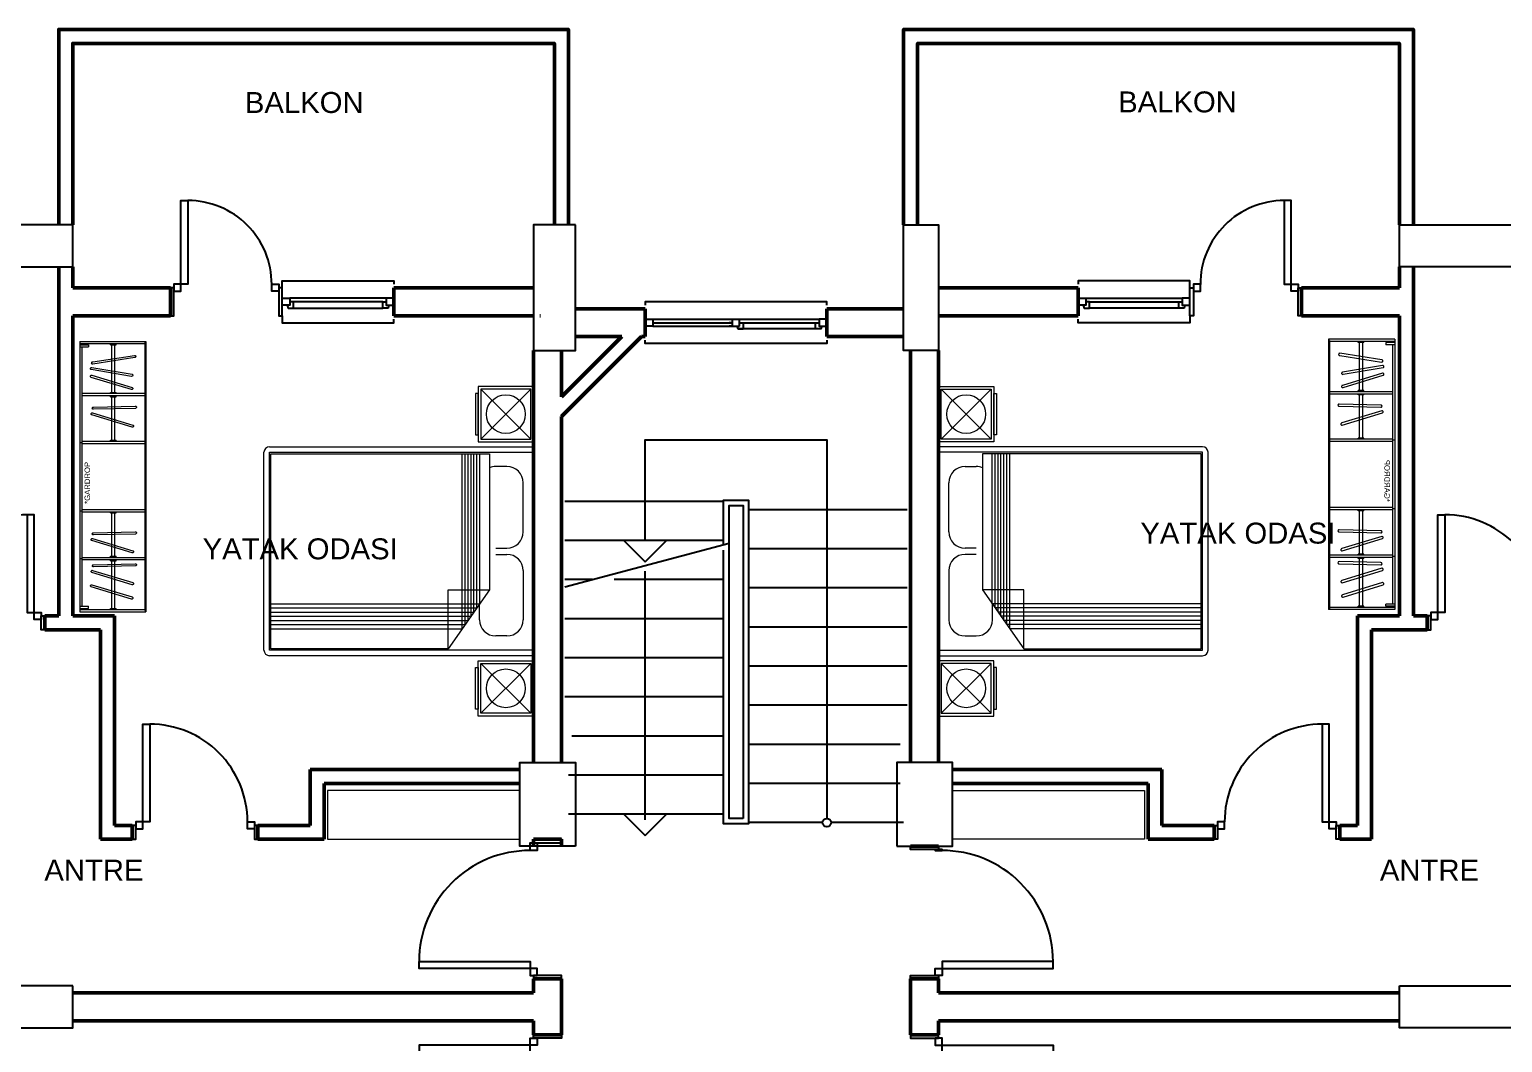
# Model space of a CAD drawing. Header units: millimetres. Extents: x 26 to 3171, y 26 to 1426.
# Drawn here: x 1085 to 2140, y 701 to 1426 of the extents above; entities that cross this region are included whole.
import ezdxf

# ---------------------------------------------------------------- set-up
doc = ezdxf.new("R2010")
doc.units = ezdxf.units.MM
for name, color, linetype, lineweight in [('DUVAR40', 10, 'Continuous', 50), ('KAPI-PEN', 41, 'Continuous', 25), ('KOLON', 3, 'Continuous', 25), ('MERDIVEN', 1, 'Continuous', 25), ('TEFRIS', 210, 'Continuous', 15), ('TEFRİŞ', 47, 'Continuous', 15), ('YAZI-KALIN', 133, 'Continuous', 25)]:
    doc.layers.add(name, color=color, linetype=linetype, lineweight=lineweight)
doc.styles.add('2', font='Arial')
doc.styles.add('MÜKREMİN', font='Arial')

# ---------------------------------------------------------------- blocks, each defined once
blk = doc.blocks.new('a4')
at = {"layer": 'DUVAR40'}
for p, q in [((1005.685721, 1006.040648), (1005.685721, 996.040648)), ((1095.685721, 1006.040648), (1095.685721, 996.040648))]:
    blk.add_line(p, q, dxfattribs=at)
at = {"layer": 'KAPI-PEN', "flags": 128}
blk.add_lwpolyline([(1093.185721, 1003.540648), (1088.185721, 1003.540648), (1088.186348, 1078.540634), (1083.186348, 1078.540634), (1083.185721, 1008.540648), (1088.185721, 1008.540648), (1093.185721, 1008.540648), (1093.185721, 1003.540648)], dxfattribs=at)
for points in [[(1005.685721, 1006.040648), (1008.185721, 1006.040648), (1008.185721, 996.040648), (1005.685721, 996.040648)], [(1013.185721, 1008.540648), (1008.185721, 1008.540648), (1008.185721, 1003.540648), (1013.185721, 1003.540648)], [(1093.185721, 1006.040648), (1095.685721, 1006.040648), (1095.685721, 996.040648), (1093.185721, 996.040648)]]:
    blk.add_lwpolyline(points, close=True, dxfattribs=at)
at = {"layer": 'KAPI-PEN'}
blk.add_arc((1083.186106, 1008.54025), 70.000554, 89.964422, 180.035054, dxfattribs=at)
blk = doc.blocks.new('a23')
at = {"layer": 'DUVAR40'}
for p, q in [((1445.685721, 706.040648), (1465.685721, 706.040648)), ((1445.685721, 606.040648), (1465.685721, 606.040648))]:
    blk.add_line(p, q, dxfattribs=at)
at = {"layer": 'KAPI-PEN', "flags": 128}
blk.add_lwpolyline([(1448.185721, 703.540648), (1448.185721, 698.540648), (1363.685721, 698.540648), (1363.685721, 693.540648), (1443.185721, 693.540648), (1443.185721, 698.540648), (1443.185721, 703.540648), (1448.185721, 703.540648)], dxfattribs=at)
for points in [[(1445.685721, 703.540648), (1445.685721, 706.040648), (1465.685721, 706.040648), (1465.685721, 703.540648)], [(1443.185721, 614.040648), (1443.185721, 608.540648), (1448.185721, 608.540648), (1448.185721, 614.040648)], [(1445.685721, 606.040648), (1445.685721, 608.540648), (1465.685721, 608.540648), (1465.685721, 606.040648)]]:
    blk.add_lwpolyline(points, close=True, dxfattribs=at)
at = {"layer": 'KAPI-PEN'}
blk.add_arc((1443.186125, 693.541052), 79.500571, 179.969139, 270.030861, dxfattribs=at)
blk = doc.blocks.new('a24')
at = {"layer": 'DUVAR40'}
for p, q in [((1445.685721, 841.140771), (1445.685721, 846.040648)), ((1445.685721, 846.040648), (1465.685721, 846.040648)), ((1465.685721, 841.140771), (1465.685721, 846.040648)), ((1445.685721, 746.040648), (1465.685721, 746.040648))]:
    blk.add_line(p, q, dxfattribs=at)
at = {"layer": 'KAPI-PEN', "flags": 128}
for points in [[(1445.685721, 846.040648), (1445.685721, 843.540648), (1465.685721, 843.540648), (1465.685721, 846.040648)], [(1443.185721, 838.040648), (1443.185721, 843.540648), (1448.185721, 843.540648), (1448.185721, 838.040648)], [(1445.685721, 748.540648), (1445.685721, 746.040648), (1465.685721, 746.040648), (1465.685721, 748.540648)]]:
    blk.add_lwpolyline(points, close=True, dxfattribs=at)
blk.add_lwpolyline([(1448.185721, 748.540648), (1448.185721, 753.540648), (1363.685721, 753.540648), (1363.685721, 758.540648), (1443.185721, 758.540648), (1443.185721, 753.540648), (1443.185721, 748.540648), (1448.185721, 748.540648)], dxfattribs=at)
at = {"layer": 'KAPI-PEN'}
blk.add_arc((1443.186125, 758.540244), 79.500571, 89.969139, 180.030861, dxfattribs=at)
blk = doc.blocks.new('a26')
at = {"layer": 'DUVAR40'}
for p, q in [((1158.357131, 856.040648), (1158.357131, 846.040648)), ((1248.357131, 856.040648), (1248.357131, 846.040648))]:
    blk.add_line(p, q, dxfattribs=at)
at = {"layer": 'KAPI-PEN', "flags": 128}
blk.add_lwpolyline([(1160.857131, 853.540648), (1165.857131, 853.540648), (1165.856505, 928.540634), (1170.856505, 928.540634), (1170.857131, 858.540648), (1165.857131, 858.540648), (1160.857131, 858.540648), (1160.857131, 853.540648)], dxfattribs=at)
for points in [[(1160.857131, 856.040648), (1158.357131, 856.040648), (1158.357131, 846.040648), (1160.857131, 846.040648)], [(1240.857131, 858.540648), (1245.857131, 858.540648), (1245.857131, 853.540648), (1240.857131, 853.540648)], [(1248.357131, 856.040648), (1245.857131, 856.040648), (1245.857131, 846.040648), (1248.357131, 846.040648)]]:
    blk.add_lwpolyline(points, close=True, dxfattribs=at)
at = {"layer": 'KAPI-PEN'}
blk.add_arc((1170.856746, 858.54025), 70.000554, 359.964946, 90.035578, dxfattribs=at)
blk = doc.blocks.new('a31')
at = {"layer": 'DUVAR40'}
for p, q in [((1185.685721, 1221.040648), (1185.685721, 1241.040648)), ((1345.685721, 1221.040648), (1345.685721, 1241.040648))]:
    blk.add_line(p, q, dxfattribs=at)
at = {"layer": 'KAPI-PEN', "flags": 128}
for points in [[(1188.185721, 1238.540648), (1193.185721, 1238.540648), (1193.185095, 1303.540634), (1198.185095, 1303.540634), (1198.185721, 1243.540648), (1193.185721, 1243.540648), (1188.185721, 1243.540648), (1188.185721, 1238.540648)], [(1265.685721, 1241.040648), (1265.685721, 1246.040648), (1345.685721, 1246.040648), (1345.685721, 1243.540648)], [(1265.685721, 1228.540648), (1265.685721, 1233.540648), (1271.185721, 1233.540648), (1271.185721, 1228.540648), (1265.685721, 1228.540648)], [(1269.211839, 1228.540648), (1269.882243, 1226.540648), (1273.685721, 1226.540648), (1273.685721, 1231.040648), (1271.185721, 1231.040648)], [(1340.185721, 1233.540648), (1271.185721, 1233.540648)], [(1337.685721, 1231.040648), (1273.685721, 1231.040648)], [(1273.685721, 1226.540648), (1337.685721, 1226.540648)], [(1342.159603, 1228.540648), (1341.489199, 1226.540648), (1337.685721, 1226.540648), (1337.685721, 1231.040648), (1340.185721, 1231.040648)], [(1345.685721, 1228.540648), (1345.685721, 1233.540648), (1340.185721, 1233.540648), (1340.185721, 1228.540648), (1345.685721, 1228.540648)], [(1265.685721, 1221.040648), (1265.685721, 1216.040648), (1345.685721, 1216.040648), (1345.685721, 1218.540648)]]:
    blk.add_lwpolyline(points, dxfattribs=at)
for points in [[(1188.185721, 1241.040648), (1185.685721, 1241.040648), (1185.685721, 1221.040648), (1188.185721, 1221.040648)], [(1258.185721, 1243.540648), (1263.185721, 1243.540648), (1263.185721, 1238.540648), (1258.185721, 1238.540648)], [(1265.685721, 1241.040648), (1263.185721, 1241.040648), (1263.185721, 1221.040648), (1265.685721, 1221.040648)]]:
    blk.add_lwpolyline(points, close=True, dxfattribs=at)
at = {"layer": 'KAPI-PEN'}
blk.add_arc((1198.185336, 1243.54025), 60.000554, 359.964946, 90.035578, dxfattribs=at)
blk = doc.blocks.new('a37')
at = {"layer": 'DUVAR40'}
for p, q in [((1715.685721, 841.140771), (1715.685721, 841.140771)), ((1735.685721, 841.140771), (1715.685721, 841.140771)), ((1735.685721, 841.140771), (1735.685721, 841.140771)), ((1735.685721, 746.040648), (1715.685721, 746.040648))]:
    blk.add_line(p, q, dxfattribs=at)
at = {"layer": 'KAPI-PEN', "flags": 128}
for points in [[(1735.685721, 841.140771), (1735.685721, 838.640771), (1715.685721, 838.640771), (1715.685721, 841.140771)], [(1738.185721, 838.040648), (1738.185721, 838.640771), (1733.185721, 838.640771), (1733.185721, 838.040648)], [(1735.685721, 748.540648), (1735.685721, 746.040648), (1715.685721, 746.040648), (1715.685721, 748.540648)]]:
    blk.add_lwpolyline(points, close=True, dxfattribs=at)
blk.add_lwpolyline([(1733.185721, 748.540648), (1733.185721, 753.540648), (1817.685721, 753.540648), (1817.685721, 758.540648), (1738.185721, 758.540648), (1738.185721, 753.540648), (1738.185721, 748.540648), (1733.185721, 748.540648)], dxfattribs=at)
at = {"layer": 'KAPI-PEN'}
blk.add_arc((1738.185317, 758.540244), 79.500571, 359.969139, 90.030861, dxfattribs=at)
blk = doc.blocks.new('a39')
at = {"layer": 'DUVAR40'}
for p, q in [((1933.014311, 856.040648), (1933.014311, 846.040648)), ((2023.014311, 856.040648), (2023.014311, 846.040648))]:
    blk.add_line(p, q, dxfattribs=at)
at = {"layer": 'KAPI-PEN', "flags": 128}
blk.add_lwpolyline([(2020.514311, 853.540648), (2015.514311, 853.540648), (2015.514938, 928.540634), (2010.514938, 928.540634), (2010.514311, 858.540648), (2015.514311, 858.540648), (2020.514311, 858.540648), (2020.514311, 853.540648)], dxfattribs=at)
for points in [[(1933.014311, 856.040648), (1935.514311, 856.040648), (1935.514311, 846.040648), (1933.014311, 846.040648)], [(1940.514311, 858.540648), (1935.514311, 858.540648), (1935.514311, 853.540648), (1940.514311, 853.540648)], [(2020.514311, 856.040648), (2023.014311, 856.040648), (2023.014311, 846.040648), (2020.514311, 846.040648)]]:
    blk.add_lwpolyline(points, close=True, dxfattribs=at)
at = {"layer": 'KAPI-PEN'}
blk.add_arc((2010.514696, 858.54025), 70.000554, 89.964422, 180.035054, dxfattribs=at)
blk = doc.blocks.new('a43')
at = {"layer": 'DUVAR40'}
for p, q in [((1835.685721, 1221.040648), (1835.685721, 1241.040648)), ((1995.685721, 1221.040648), (1995.685721, 1241.040648))]:
    blk.add_line(p, q, dxfattribs=at)
at = {"layer": 'KAPI-PEN', "flags": 128}
for points in [[(1993.185721, 1238.540648), (1988.185721, 1238.540648), (1988.186348, 1303.540634), (1983.186348, 1303.540634), (1983.185721, 1243.540648), (1988.185721, 1243.540648), (1993.185721, 1243.540648), (1993.185721, 1238.540648)], [(1915.685721, 1241.040648), (1915.685721, 1246.040648), (1835.685721, 1246.040648), (1835.685721, 1243.540648)], [(1835.685721, 1228.540648), (1835.685721, 1233.540648), (1841.185721, 1233.540648), (1841.185721, 1228.540648), (1835.685721, 1228.540648)], [(1839.211839, 1228.540648), (1839.882243, 1226.540648), (1843.685721, 1226.540648), (1843.685721, 1231.040648), (1841.185721, 1231.040648)], [(1841.185721, 1233.540648), (1910.185721, 1233.540648)], [(1843.685721, 1231.040648), (1907.685721, 1231.040648)], [(1907.685721, 1226.540648), (1843.685721, 1226.540648)], [(1912.159603, 1228.540648), (1911.489199, 1226.540648), (1907.685721, 1226.540648), (1907.685721, 1231.040648), (1910.185721, 1231.040648)], [(1915.685721, 1228.540648), (1915.685721, 1233.540648), (1910.185721, 1233.540648), (1910.185721, 1228.540648), (1915.685721, 1228.540648)], [(1915.685721, 1221.040648), (1915.685721, 1216.040648), (1835.685721, 1216.040648), (1835.685721, 1218.540648)]]:
    blk.add_lwpolyline(points, dxfattribs=at)
for points in [[(1915.685721, 1241.040648), (1918.185721, 1241.040648), (1918.185721, 1221.040648), (1915.685721, 1221.040648)], [(1923.185721, 1243.540648), (1918.185721, 1243.540648), (1918.185721, 1238.540648), (1923.185721, 1238.540648)], [(1993.185721, 1241.040648), (1995.685721, 1241.040648), (1995.685721, 1221.040648), (1993.185721, 1221.040648)]]:
    blk.add_lwpolyline(points, close=True, dxfattribs=at)
at = {"layer": 'KAPI-PEN'}
blk.add_arc((1983.186106, 1243.54025), 60.000554, 89.964422, 180.035054, dxfattribs=at)
blk = doc.blocks.new('a44')
at = {"layer": 'DUVAR40'}
for p, q in [((2085.685721, 1006.040648), (2085.685721, 996.040648)), ((2175.685721, 1006.040648), (2175.685721, 996.040648))]:
    blk.add_line(p, q, dxfattribs=at)
at = {"layer": 'KAPI-PEN', "flags": 128}
blk.add_lwpolyline([(2088.185721, 1003.540648), (2093.185721, 1003.540648), (2093.185095, 1078.540634), (2098.185095, 1078.540634), (2098.185721, 1008.540648), (2093.185721, 1008.540648), (2088.185721, 1008.540648), (2088.185721, 1003.540648)], dxfattribs=at)
for points in [[(2088.185721, 1006.040648), (2085.685721, 1006.040648), (2085.685721, 996.040648), (2088.185721, 996.040648)], [(2168.185721, 1008.540648), (2173.185721, 1008.540648), (2173.185721, 1003.540648), (2168.185721, 1003.540648)], [(2175.685721, 1006.040648), (2173.185721, 1006.040648), (2173.185721, 996.040648), (2175.685721, 996.040648)]]:
    blk.add_lwpolyline(points, close=True, dxfattribs=at)
at = {"layer": 'KAPI-PEN'}
blk.add_arc((2098.185336, 1008.54025), 70.000554, 359.964946, 90.035578, dxfattribs=at)
blk = doc.blocks.new('a55')
at = {"layer": 'DUVAR40'}
for p, q in [((1735.685721, 706.040648), (1715.685721, 706.040648)), ((1735.685721, 606.040648), (1715.685721, 606.040648))]:
    blk.add_line(p, q, dxfattribs=at)
at = {"layer": 'KAPI-PEN', "flags": 128}
for points in [[(1735.685721, 703.540648), (1735.685721, 706.040648), (1715.685721, 706.040648), (1715.685721, 703.540648)], [(1738.185721, 614.040648), (1738.185721, 608.540648), (1733.185721, 608.540648), (1733.185721, 614.040648)], [(1735.685721, 606.040648), (1735.685721, 608.540648), (1715.685721, 608.540648), (1715.685721, 606.040648)]]:
    blk.add_lwpolyline(points, close=True, dxfattribs=at)
blk.add_lwpolyline([(1733.185721, 703.540648), (1733.185721, 698.540648), (1817.685721, 698.540648), (1817.685721, 693.540648), (1738.185721, 693.540648), (1738.185721, 698.540648), (1738.185721, 703.540648), (1733.185721, 703.540648)], dxfattribs=at)
at = {"layer": 'KAPI-PEN'}
blk.add_arc((1738.185317, 693.541052), 79.500571, 269.969139, 0.030861, dxfattribs=at)
blk = doc.blocks.new('a29')
at = {"layer": 'TEFRİŞ'}
for p, q in [((1252.673555, 981.486566), (1252.673555, 1123.174142)), ((1256.636844, 1127.137431), (1445.685721, 1127.137431)), ((1256.636844, 1123.174142), (1445.685721, 1123.174142)), ((1256.636844, 981.486566), (1256.636844, 1123.174142)), ((1257.627666, 1122.18332), (1414.227116, 1122.18332)), ((1257.627666, 982.477389), (1257.627666, 1122.18332)), ((1414.227116, 1122.18332), (1414.227116, 1024.587333)), ((1445.685721, 977.523278), (1445.685721, 1127.137431)), ((1384.50245, 1024.587333), (1414.227116, 1024.587333)), ((1414.227116, 1024.587333), (1384.50245, 982.477389)), ((1384.50245, 982.477389), (1384.50245, 1024.587333)), ((1445.685721, 981.486566), (1256.636844, 981.486566)), ((1384.50245, 982.477389), (1257.627666, 982.477389)), ((1445.685721, 977.523278), (1256.636844, 977.523278))]:
    blk.add_line(p, q, dxfattribs=at)
at = {"layer": 'TEFRİŞ', "color": 8}
for p, q in [((1394.643807, 996.844311), (1394.643807, 1122.18332)), ((1396.742018, 999.816777), (1396.742018, 1122.18332)), ((1398.84023, 1002.789244), (1398.84023, 1122.18332)), ((1400.938442, 1005.761711), (1400.938442, 1122.18332)), ((1403.036653, 1008.734177), (1403.036653, 1122.18332)), ((1405.134865, 1011.706644), (1405.134865, 1122.18332)), ((1407.233077, 1014.67911), (1407.233077, 1122.18332)), ((1426.612394, 1113.018215), (1418.685816, 1113.018215)), ((1438.254555, 1066.201865), (1438.254555, 1101.376054)), ((1418.685816, 1054.559704), (1426.612394, 1054.559704)), ((1418.685816, 1050.101004), (1426.612394, 1050.101004)), ((1438.254555, 1038.458843), (1438.254555, 1003.284655)), ((1257.627666, 1014.67911), (1407.233077, 1014.67911)), ((1407.043655, 1003.284655), (1407.043655, 1014.410763)), ((1257.627666, 1011.706644), (1405.134865, 1011.706644)), ((1257.627666, 1008.734177), (1403.036653, 1008.734177)), ((1257.627666, 1005.761711), (1400.938442, 1005.761711)), ((1257.627666, 1002.789244), (1398.84023, 1002.789244)), ((1257.627666, 999.816777), (1396.742018, 999.816777)), ((1257.627666, 996.844311), (1394.643807, 996.844311)), ((1426.612394, 991.642494), (1418.685816, 991.642494))]:
    blk.add_line(p, q, dxfattribs=at)
at = {"layer": 'TEFRİŞ'}
for centre, start, end in [((1256.636844, 1123.174142), 90, 180), ((1256.636844, 981.486566), 180, 270)]:
    blk.add_arc(centre, 3.963289, start, end, dxfattribs=at)
at = {"layer": 'TEFRİŞ', "color": 8}
for centre, start, end in [((1418.685816, 1101.376054), 90, 112.518314), ((1426.612394, 1101.376054), 0, 90), ((1426.612394, 1066.201865), 270, 0), ((1426.612394, 1038.458843), 0, 90), ((1418.685816, 1003.284655), 180, 270), ((1426.612394, 1003.284655), 270, 0)]:
    blk.add_arc(centre, 11.642161, start, end, dxfattribs=at)
blk = doc.blocks.new('a28')
at = {"layer": 'TEFRİŞ'}
for p, q in [((1406.052833, 973.963243), (1445.685721, 973.963243)), ((1406.052833, 934.330354), (1406.052833, 973.963243)), ((1445.685721, 973.963243), (1445.685721, 934.330354)), ((1406.052833, 969.009132), (1406.052833, 939.284465)), ((1445.685721, 934.330354), (1406.052833, 934.330354))]:
    blk.add_line(p, q, dxfattribs=at)
at = {"layer": 'TEFRİŞ', "color": 8}
for p, q in [((1443.704077, 971.981598), (1408.034477, 936.311999)), ((1443.704077, 936.311999), (1408.034477, 971.981598)), ((1408.034477, 971.981598), (1443.704077, 971.981598)), ((1408.034477, 936.311999), (1408.034477, 971.981598)), ((1443.704077, 971.981598), (1443.704077, 936.311999)), ((1404.071188, 939.284465), (1404.071188, 969.009132)), ((1404.071188, 969.009132), (1406.052833, 969.009132)), ((1406.052833, 939.284465), (1404.071188, 939.284465)), ((1443.704077, 936.311999), (1408.034477, 936.311999))]:
    blk.add_line(p, q, dxfattribs=at)
blk.add_circle((1425.869277, 954.146798), 13.871511, dxfattribs=at)
blk = doc.blocks.new('a30')
at = {"layer": 'TEFRİŞ', "color": 8}
for p, q in [((1404.071188, 1165.376243), (1404.071188, 1135.651577)), ((1406.052833, 1165.376243), (1404.071188, 1165.376243)), ((1408.034477, 1168.34871), (1408.034477, 1132.67911)), ((1443.704077, 1168.34871), (1408.034477, 1132.67911)), ((1443.704077, 1132.67911), (1408.034477, 1168.34871)), ((1443.704077, 1168.34871), (1408.034477, 1168.34871)), ((1443.704077, 1132.67911), (1443.704077, 1168.34871)), ((1404.071188, 1135.651577), (1406.052833, 1135.651577)), ((1408.034477, 1132.67911), (1443.704077, 1132.67911))]:
    blk.add_line(p, q, dxfattribs=at)
at = {"layer": 'TEFRİŞ'}
for p, q in [((1406.052833, 1170.330354), (1406.052833, 1130.697466)), ((1445.685721, 1170.330354), (1406.052833, 1170.330354)), ((1406.052833, 1135.651577), (1406.052833, 1165.376243)), ((1445.685721, 1130.697466), (1445.685721, 1170.330354)), ((1406.052833, 1130.697466), (1445.685721, 1130.697466))]:
    blk.add_line(p, q, dxfattribs=at)
at = {"layer": 'TEFRİŞ', "color": 8}
blk.add_circle((1425.869277, 1150.51391), 13.871511, dxfattribs=at)
blk = doc.blocks.new('df', base_point=(1252.7, 934.3))
for name in ['a30', 'a29', 'a28']:
    blk.add_blockref(name, (0, 0))
blk = doc.blocks.new('a40')
at = {"layer": 'TEFRİŞ'}
for p, q in [((1775.318609, 973.963243), (1735.685721, 973.963243)), ((1735.685721, 973.963243), (1735.685721, 934.330354)), ((1775.318609, 934.330354), (1775.318609, 973.963243)), ((1775.318609, 969.009132), (1775.318609, 939.284465)), ((1735.685721, 934.330354), (1775.318609, 934.330354))]:
    blk.add_line(p, q, dxfattribs=at)
at = {"layer": 'TEFRİŞ', "color": 8}
for p, q in [((1737.667366, 971.981598), (1773.336965, 936.311999)), ((1737.667366, 936.311999), (1773.336965, 971.981598)), ((1773.336965, 971.981598), (1737.667366, 971.981598)), ((1737.667366, 971.981598), (1737.667366, 936.311999)), ((1773.336965, 936.311999), (1773.336965, 971.981598)), ((1777.300254, 969.009132), (1775.318609, 969.009132)), ((1777.300254, 939.284465), (1777.300254, 969.009132)), ((1775.318609, 939.284465), (1777.300254, 939.284465)), ((1737.667366, 936.311999), (1773.336965, 936.311999))]:
    blk.add_line(p, q, dxfattribs=at)
blk.add_circle((1755.502165, 954.146798), 13.871511, dxfattribs=at)
blk = doc.blocks.new('a41')
at = {"layer": 'TEFRİŞ'}
for p, q in [((1924.734598, 1127.137431), (1735.685721, 1127.137431)), ((1735.685721, 977.523278), (1735.685721, 1127.137431)), ((1924.734598, 1123.174142), (1735.685721, 1123.174142)), ((1923.743776, 1122.18332), (1767.144326, 1122.18332)), ((1767.144326, 1122.18332), (1767.144326, 1024.587333)), ((1923.743776, 982.477389), (1923.743776, 1122.18332)), ((1924.734598, 981.486566), (1924.734598, 1123.174142)), ((1928.697887, 981.486566), (1928.697887, 1123.174142)), ((1796.868992, 1024.587333), (1767.144326, 1024.587333)), ((1767.144326, 1024.587333), (1796.868992, 982.477389)), ((1796.868992, 982.477389), (1796.868992, 1024.587333)), ((1735.685721, 981.486566), (1924.734598, 981.486566)), ((1796.868992, 982.477389), (1923.743776, 982.477389)), ((1735.685721, 977.523278), (1924.734598, 977.523278))]:
    blk.add_line(p, q, dxfattribs=at)
at = {"layer": 'TEFRİŞ', "color": 8}
for p, q in [((1774.138365, 1014.67911), (1774.138365, 1122.18332)), ((1776.236577, 1011.706644), (1776.236577, 1122.18332)), ((1778.334789, 1008.734177), (1778.334789, 1122.18332)), ((1780.433001, 1005.761711), (1780.433001, 1122.18332)), ((1782.531212, 1002.789244), (1782.531212, 1122.18332)), ((1784.629424, 999.816777), (1784.629424, 1122.18332)), ((1786.727636, 996.844311), (1786.727636, 1122.18332)), ((1754.759049, 1113.018215), (1762.685626, 1113.018215)), ((1743.116888, 1066.201865), (1743.116888, 1101.376054)), ((1762.685626, 1054.559704), (1754.759049, 1054.559704)), ((1762.685626, 1050.101004), (1754.759049, 1050.101004)), ((1743.116888, 1038.458843), (1743.116888, 1003.284655)), ((1923.743776, 1014.67911), (1774.138365, 1014.67911)), ((1774.327787, 1003.284655), (1774.327787, 1014.410763)), ((1923.743776, 1011.706644), (1776.236577, 1011.706644)), ((1923.743776, 1008.734177), (1778.334789, 1008.734177)), ((1754.759049, 991.642494), (1762.685626, 991.642494))]:
    blk.add_line(p, q, dxfattribs=at)
at = {"layer": 'TEFRİŞ'}
blk.add_arc((1924.734598, 1123.174142), 3.963289, 0, 90, dxfattribs=at)
at = {"layer": 'TEFRİŞ', "color": 8}
for centre, start, end in [((1754.759049, 1101.376054), 90, 180), ((1762.685626, 1101.376054), 67.481686, 90), ((1754.759049, 1066.201865), 180, 270), ((1754.759049, 1038.458843), 90, 180), ((1754.759049, 1003.284655), 180, 270), ((1762.685626, 1003.284655), 270, 0)]:
    blk.add_arc(centre, 11.642161, start, end, dxfattribs=at)
blk = doc.blocks.new('a42')
at = {"layer": 'TEFRİŞ'}
for p, q in [((1735.685721, 1130.697466), (1735.685721, 1170.330354)), ((1735.685721, 1170.330354), (1775.318609, 1170.330354)), ((1775.318609, 1170.330354), (1775.318609, 1130.697466)), ((1775.318609, 1135.651577), (1775.318609, 1165.376243)), ((1775.318609, 1130.697466), (1735.685721, 1130.697466))]:
    blk.add_line(p, q, dxfattribs=at)
at = {"layer": 'TEFRİŞ', "color": 8}
for p, q in [((1737.667366, 1132.67911), (1737.667366, 1168.34871)), ((1737.667366, 1168.34871), (1773.336965, 1132.67911)), ((1737.667366, 1132.67911), (1773.336965, 1168.34871)), ((1737.667366, 1168.34871), (1773.336965, 1168.34871)), ((1773.336965, 1168.34871), (1773.336965, 1132.67911)), ((1775.318609, 1165.376243), (1777.300254, 1165.376243)), ((1777.300254, 1165.376243), (1777.300254, 1135.651577)), ((1773.336965, 1132.67911), (1737.667366, 1132.67911)), ((1777.300254, 1135.651577), (1775.318609, 1135.651577))]:
    blk.add_line(p, q, dxfattribs=at)
blk.add_circle((1755.502165, 1150.51391), 13.871511, dxfattribs=at)
blk = doc.blocks.new('dfdfdf', base_point=(1735.7, 934.3))
for name in ['a42', 'a41', 'a40']:
    blk.add_blockref(name, (0, 0))
blk = doc.blocks.new('A$C3FDE7643')
at = {"layer": 'TEFRIS'}
for p, q in [((0, 0), (0, -245)), ((0, 0), (60, 0)), ((60, 0), (60, -245)), ((0, -2), (59, -2)), ((0, -2.99651), (8, -2.99651)), ((0, -4.99651), (8, -4.99651)), ((2, -2.99651), (2, -2)), ((2, -4.99651), (2, -240.00349)), ((8, -2.99651), (8, -4.99651)), ((28, -3), (28, -2)), ((28, -3), (33, -3)), ((29, -46.25), (29, -3)), ((32, -46.25), (32, -3)), ((33, -3), (33, -2)), ((59, -1), (59, -244)), ((59, -1), (60, -1)), ((59, -47.25), (2, -47.25)), ((59, -49.25), (2, -49.25)), ((28, -47.25), (28, -46.25)), ((28, -46.25), (33, -46.25)), ((28, -50.243728), (28, -49.243728)), ((28, -50.243728), (33, -50.243728)), ((29, -89.493728), (29, -50.243728)), ((32, -89.493728), (32, -50.243728)), ((33, -47.25), (33, -46.25)), ((33, -50.243728), (33, -49.243728)), ((0, -91.493728), (2, -91.493728)), ((2, -90.493728), (59, -90.493728)), ((2, -92.493728), (59, -92.493728)), ((28, -89.493728), (33, -89.493728)), ((28, -90.493728), (28, -89.493728)), ((33, -90.493728), (33, -89.493728)), ((0, -153.5), (2, -153.5)), ((2, -152.5), (59, -152.5)), ((2, -154.5), (59, -154.5)), ((28, -155.5), (28, -154.5)), ((28, -155.5), (33, -155.5)), ((29, -194.75), (29, -155.5)), ((32, -194.75), (32, -155.5)), ((33, -155.5), (33, -154.5)), ((0, -196.75), (2, -196.75)), ((2, -195.75), (59, -195.75)), ((2, -197.75), (59, -197.75)), ((28, -194.75), (33, -194.75)), ((28, -195.75), (28, -194.75)), ((28, -198.800863), (28, -197.800863)), ((28, -198.800863), (33, -198.800863)), ((29, -242), (29, -198.800863)), ((32, -242), (32, -198.800863)), ((33, -195.75), (33, -194.75)), ((33, -198.800863), (33, -197.800863)), ((0, -240.00349), (8, -240.00349)), ((8, -242.00349), (8, -240.00349)), ((0, -242.00349), (8, -242.00349)), ((0, -243), (59, -243)), ((0, -245), (60, -245)), ((2, -242.00349), (2, -243)), ((2, -242.00349), (2, -243)), ((28, -243), (28, -242)), ((28, -242), (33, -242)), ((33, -243), (33, -242)), ((59, -244), (60, -244))]:
    blk.add_line(p, q, dxfattribs=at)
at = {"layer": 'TEFRIS', "flags": 128}
for points in [[(11.843238, -20.589115, -0.414214), (10.819992, -19.612914, -0.414214), (11.796192, -18.589668), (49.785678, -12.657288, -0.414214), (50.808924, -13.633489, -0.414214), (49.832723, -14.656735)], [(10.5088, -25.622899, -0.414214), (9.84567, -24.373796, -0.414214), (11.094773, -23.710666), (47.427199, -29.805647, -0.414214), (48.090329, -31.054751, -0.414214), (46.841225, -31.71788)], [(10.5088, -32.578459, -0.414214), (9.84567, -31.329356, -0.414214), (11.094773, -30.666226), (47.427199, -41.799728, -0.414214), (48.090329, -43.048831, -0.414214), (46.841225, -43.71196)], [(11.144104, -66.612081, -0.414214), (10.480974, -65.362978, -0.414214), (11.730077, -64.699848), (48.062503, -75.833349, -0.414214), (48.725633, -77.082453, -0.414214), (47.476529, -77.745582)], [(12.478542, -61.578297, -0.414214), (11.455296, -60.602097, -0.414214), (12.431496, -59.578851), (50.420982, -58.68499, -0.414214), (51.444228, -59.661191, -0.414214), (50.468027, -60.684437)], [(12.478542, -175.477378, -0.414214), (11.455296, -174.501177, -0.414214), (12.431496, -173.477931), (50.420982, -172.584071, -0.414214), (51.444228, -173.560271, -0.414214), (50.468027, -174.583517)], [(11.144104, -180.511162, -0.414214), (10.480974, -179.262058, -0.414214), (11.730077, -178.598929), (48.062503, -189.73243, -0.414214), (48.725633, -190.981533, -0.414214), (47.476529, -191.644663)], [(11.144104, -209.429568, -0.414214), (10.480974, -208.180465, -0.414214), (11.730077, -207.517335), (48.062503, -218.650836, -0.414214), (48.725633, -219.89994, -0.414214), (47.476529, -220.563069)], [(12.478542, -204.395784, -0.414214), (11.455296, -203.419584, -0.414214), (12.431496, -202.396338), (50.420982, -201.502477, -0.414214), (51.444228, -202.478678, -0.414214), (50.468027, -203.501924)], [(10.5088, -222.4533, -0.414214), (9.84567, -221.204197, -0.414214), (11.094773, -220.541067), (47.427199, -231.674568, -0.414214), (48.090329, -232.923671, -0.414214), (46.841225, -233.586801)]]:
    blk.add_lwpolyline(points, format="xyb", close=True, dxfattribs=at)
at = {"layer": 'TEFRIS', "insert": (4.40129, -147.259114), "char_height": 5, "width": 137.333929, "attachment_point": 1, "rotation": 90, "style": '2'}
blk.add_mtext('*GARDROP', dxfattribs=at)

msp = doc.modelspace()

# ---------------------------------------------------------------- linework, layer by layer
at = {"layer": 'DUVAR40'}
for p, q in [((1105.685721, 1256.040648), (1105.685721, 1006.040648)), ((1115.685721, 1256.040648), (1115.685721, 1241.040648)), ((2065.685721, 1256.040648), (2065.685721, 1241.040648)), ((2075.685721, 1256.040648), (2075.685721, 1006.040648)), ((2075.685721, 1256.040648), (2075.685721, 1006.040648)), ((1115.685721, 1241.040648), (1185.685721, 1241.040648)), ((1345.685721, 1241.040648), (1445.685721, 1241.040648)), ((1835.685721, 1241.040648), (1735.685721, 1241.040648)), ((2065.685721, 1241.040648), (1995.685721, 1241.040648)), ((1475.685605, 1226.040648), (1525.685721, 1226.040648)), ((1525.685721, 1226.040648), (1525.685721, 1206.040648)), ((1655.685721, 1226.040648), (1710.685721, 1226.040648)), ((1655.685721, 1226.040648), (1655.685721, 1206.040648)), ((1115.685721, 1221.040648), (1115.685721, 1006.040648)), ((1115.685721, 1221.040648), (1185.685721, 1221.040648)), ((1345.685721, 1221.040648), (1445.685721, 1221.040648)), ((1450.15814, 1221.040648), (1450.685721, 1221.040648)), ((1835.685721, 1221.040648), (1735.685721, 1221.040648)), ((2065.685721, 1221.040648), (1995.685721, 1221.040648)), ((2065.685721, 1221.040648), (2065.685721, 1006.040648)), ((1465.685721, 1162.922825), (1508.803545, 1206.040648)), ((1465.685721, 1148.780689), (1522.94568, 1206.040648)), ((1475.685605, 1206.040648), (1508.803545, 1206.040648)), ((1522.94568, 1206.040648), (1525.685721, 1206.040648)), ((1655.685721, 1206.040648), (1710.685721, 1206.040648)), ((1445.685721, 1196.040648), (1445.685721, 901.140743)), ((1465.685721, 1196.040648), (1465.685721, 1162.922825)), ((1715.685721, 1196.040648), (1715.685721, 901.140743)), ((1735.685721, 1196.040648), (1735.685721, 901.140743)), ((1465.685721, 1148.780689), (1465.685721, 901.140743)), ((1095.685721, 1006.040648), (1105.685721, 1006.040648)), ((1115.685721, 1006.040648), (1145.685721, 1006.040648)), ((1145.685721, 1006.040648), (1145.685721, 856.040648)), ((2065.685721, 1006.040648), (2035.685721, 1006.040648)), ((2035.685721, 1006.040648), (2035.685721, 856.040648)), ((2085.685721, 1006.040648), (2075.685721, 1006.040648)), ((2085.685721, 1006.040648), (2075.685721, 1006.040648)), ((1095.685721, 996.040648), (1135.685721, 996.040648)), ((1135.685721, 996.040648), (1135.685721, 846.040648)), ((2085.685721, 996.040648), (2045.685721, 996.040648)), ((2045.685721, 996.040648), (2045.685721, 846.040648)), ((2085.685721, 996.040648), (2075.685721, 996.040648)), ((1285.685721, 896.040648), (1285.685721, 856.040648)), ((1285.685721, 896.040648), (1435.78566, 896.040648)), ((1895.685721, 896.040648), (1745.785841, 896.040648)), ((1895.685721, 896.040648), (1895.685721, 856.040648)), ((1295.685721, 886.040648), (1295.685721, 846.040648)), ((1295.685721, 886.040648), (1435.78566, 886.040648)), ((1885.685721, 886.040648), (1745.785841, 886.040648)), ((1885.685721, 886.040648), (1885.685721, 846.040648)), ((1145.685721, 856.040648), (1158.357131, 856.040648)), ((1248.357131, 856.040648), (1285.685721, 856.040648)), ((1933.014311, 856.040648), (1895.685721, 856.040648)), ((2035.685721, 856.040648), (2023.014311, 856.040648)), ((1135.685721, 846.040648), (1158.357131, 846.040648)), ((1248.357131, 846.040648), (1295.685721, 846.040648)), ((1933.014311, 846.040648), (1885.685721, 846.040648)), ((2045.685721, 846.040648), (2023.014311, 846.040648)), ((1445.685721, 746.040648), (1445.685721, 736.040648)), ((1465.685721, 726.040648), (1465.685721, 746.040648)), ((1715.685721, 726.040648), (1715.685721, 746.040648)), ((1735.685721, 746.040648), (1735.685721, 736.040648)), ((1115.685721, 736.040648), (1445.685721, 736.040648)), ((2065.685721, 736.040648), (1735.685721, 736.040648)), ((1465.685721, 726.040648), (1465.685721, 706.040648)), ((1715.685721, 726.040648), (1715.685721, 706.040648)), ((1115.685721, 716.040648), (1445.685721, 716.040648)), ((1445.685721, 706.040648), (1445.685721, 716.040648)), ((1735.685721, 706.040648), (1735.685721, 716.040648)), ((2065.685721, 716.040648), (1735.685721, 716.040648))]:
    msp.add_line(p, q, dxfattribs=at)
at = {"layer": 'DUVAR40', "flags": 128}
for points in [[(1105.685721, 1286.040648), (1105.685721, 1426.040648), (1470.685721, 1426.040648), (1470.685721, 1286.040648)], [(1710.685721, 1286.040648), (1710.685721, 1426.040648), (2075.685721, 1426.040648), (2075.685721, 1286.040648)], [(1115.685721, 1286.040648), (1115.685721, 1416.040648), (1460.685721, 1416.040648), (1460.685721, 1286.040648)], [(1720.685721, 1286.040648), (1720.685721, 1416.040648), (2065.685721, 1416.040648), (2065.685721, 1286.040648)]]:
    msp.add_lwpolyline(points, dxfattribs=at)
at = {"layer": 'KAPI-PEN'}
for p, q in [((1588.185721, 1216.040648), (1585.685721, 1216.040648)), ((1588.185721, 1213.540648), (1585.685721, 1213.540648)), ((1588.185721, 1218.540648), (1593.185721, 1218.540648)), ((1588.185721, 1213.540648), (1588.185721, 1218.540648)), ((1588.185721, 1213.540648), (1593.185721, 1213.540648)), ((1591.211839, 1213.540648), (1591.882243, 1211.540648)), ((1593.185721, 1213.540648), (1593.185721, 1218.540648)), ((1593.185721, 1216.040648), (1595.685721, 1216.040648)), ((1595.685721, 1216.040648), (1595.685721, 1211.540648)), ((1591.882243, 1211.540648), (1595.685721, 1211.540648))]:
    msp.add_line(p, q, dxfattribs=at)
at = {"layer": 'KAPI-PEN', "flags": 128}
for points in [[(1655.685721, 1228.540648), (1655.685721, 1231.040648), (1525.685721, 1231.040648), (1525.685721, 1228.540648)], [(1525.685721, 1213.540648), (1525.685721, 1218.540648), (1531.185721, 1218.540648), (1531.185721, 1213.540648), (1525.685721, 1213.540648)], [(1531.185721, 1218.540648), (1650.185721, 1218.540648)], [(1531.185721, 1216.040648), (1588.185721, 1216.040648)], [(1531.185721, 1213.540648), (1588.185721, 1213.540648)], [(1593.185721, 1216.040648), (1647.685721, 1216.040648)], [(1652.159603, 1213.540648), (1651.489199, 1211.540648), (1647.685721, 1211.540648), (1647.685721, 1216.040648), (1650.185721, 1216.040648)], [(1655.685721, 1213.540648), (1655.685721, 1218.540648), (1650.185721, 1218.540648), (1650.185721, 1213.540648), (1655.685721, 1213.540648)], [(1655.685721, 1203.540648), (1655.685721, 1201.040648), (1525.685721, 1201.040648), (1525.685721, 1203.540648)], [(1647.685721, 1211.540648), (1591.882243, 1211.540648)]]:
    msp.add_lwpolyline(points, dxfattribs=at)
at = {"layer": 'KOLON', "flags": 128}
for points in [[(1115.685721, 1286.040648), (1025.685721, 1286.040648), (1025.685721, 1256.040648), (1115.685721, 1256.040648)], [(1475.685605, 1286.040648), (1445.685721, 1286.040648), (1445.685721, 1196.040648), (1475.685605, 1196.040648)], [(1475.685605, 1286.040648), (1445.685721, 1286.040648), (1445.685721, 1196.040648), (1475.685605, 1196.040648)], [(1710.685721, 1286.040648), (1735.685721, 1286.040648), (1735.685721, 1196.040648), (1710.685721, 1196.040648)], [(1710.685721, 1286.040648), (1735.685721, 1286.040648), (1735.685721, 1196.040648), (1710.685721, 1196.040648)], [(2065.685721, 1286.040648), (2155.685721, 1286.040648), (2155.685721, 1256.040648), (2065.685721, 1256.040648)], [(1475.785741, 841.140771), (1435.78566, 841.140771), (1435.78566, 901.140743), (1475.785741, 901.140743)], [(1475.785741, 841.140771), (1435.78566, 841.140771), (1435.78566, 901.140743), (1475.785741, 901.140743)], [(1705.78576, 841.140771), (1745.785841, 841.140771), (1745.785841, 901.140743), (1705.78576, 901.140743)], [(1705.78576, 841.140771), (1745.785841, 841.140771), (1745.785841, 901.140743), (1705.78576, 901.140743)], [(1115.685721, 741.040648), (1025.88571, 741.040648), (1025.88571, 711.040648), (1115.685721, 711.040648)], [(1115.685721, 741.040648), (1025.88571, 741.040648), (1025.88571, 711.040648), (1115.685721, 711.040648)], [(2065.685721, 741.040648), (2155.685791, 741.040648), (2155.685791, 711.040648), (2065.685721, 711.040648)], [(2065.685721, 741.040648), (2155.685791, 741.040648), (2155.685791, 711.040648), (2065.685721, 711.040648)]]:
    msp.add_lwpolyline(points, close=True, dxfattribs=at)
at = {"layer": 'MERDIVEN'}
for p, q in [((1581.685721, 1088.040648), (1468.185721, 1088.040648)), ((1713.185721, 1082.040648), (1599.685721, 1082.040648)), ((1581.685721, 1060.040648), (1468.185721, 1060.040648)), ((1468.185721, 1026.752397), (1585.685721, 1058.236427)), ((1713.185721, 1054.040648), (1599.685721, 1054.040648)), ((1487.921745, 1032.040648), (1468.185721, 1032.040648)), ((1581.685721, 1032.040648), (1503.376558, 1032.040648)), ((1713.185721, 1026.040648), (1599.685721, 1026.040648)), ((1581.685721, 1004.040648), (1468.185721, 1004.040648)), ((1713.185721, 998.040648), (1599.685721, 998.040648)), ((1581.685721, 976.040648), (1468.185721, 976.040648)), ((1713.185721, 970.040648), (1599.685721, 970.040648)), ((1581.685721, 948.040648), (1468.185721, 948.040648)), ((1713.185721, 942.040648), (1599.685721, 942.040648)), ((1581.685721, 920.040648), (1473.185721, 920.040648)), ((1708.185721, 914.040648), (1599.685721, 914.040648)), ((1581.685721, 892.040648), (1470.685721, 892.040648)), ((1708.185721, 886.040648), (1599.685721, 886.040648)), ((1581.685721, 864.040648), (1470.685721, 864.040648)), ((1652.685721, 858.040648), (1599.685721, 858.040648)), ((1710.685721, 858.040648), (1658.685721, 858.040648))]:
    msp.add_line(p, q, dxfattribs=at)
at = {"layer": 'MERDIVEN', "flags": 128}
for points in [[(1525.685721, 1060.040648), (1525.685721, 1132.040648), (1655.685721, 1132.040648), (1655.685721, 861.040648)], [(1581.685721, 1057.040648), (1581.685721, 1089.040648), (1599.685721, 1089.040648), (1599.685721, 857.040648), (1581.685721, 857.040648), (1581.685721, 1053.023525)], [(1525.685721, 860.040648), (1525.685721, 1038.01837)]]:
    msp.add_lwpolyline(points, dxfattribs=at)
for points in [[(1595.685721, 861.040648), (1585.685721, 861.040648), (1585.685721, 1085.040648), (1595.685721, 1085.040648)], [(1595.685721, 861.040648), (1585.685721, 861.040648), (1585.685721, 1085.040648), (1595.685721, 1085.040648)], [(1525.685721, 1044.740648), (1540.985721, 1060.040648), (1510.385721, 1060.040648)], [(1525.685721, 848.740648), (1540.985721, 864.040648), (1510.385721, 864.040648)]]:
    msp.add_lwpolyline(points, close=True, dxfattribs=at)
at = {"layer": 'MERDIVEN'}
msp.add_circle((1655.685721, 858.040648), 3, dxfattribs=at)
at = {"layer": 'TEFRİŞ', "color": 8}
for p, q in [((1923.743776, 1005.761711), (1780.433001, 1005.761711)), ((1923.743776, 1002.789244), (1782.531212, 1002.789244)), ((1923.743776, 999.816777), (1784.629424, 999.816777)), ((1923.743776, 996.844311), (1786.727636, 996.844311))]:
    msp.add_line(p, q, dxfattribs=at)
at = {"layer": 'TEFRİŞ'}
for p, q in [((1435.78566, 881.040648), (1298.185721, 881.040648)), ((1298.185721, 881.040648), (1298.185721, 846.040648)), ((1745.785841, 881.040648), (1883.185721, 881.040648)), ((1883.185721, 881.040648), (1883.185721, 846.040648)), ((1298.185721, 846.040648), (1435.78566, 846.040648)), ((1883.185721, 846.040648), (1745.785841, 846.040648))]:
    msp.add_line(p, q, dxfattribs=at)
msp.add_arc((1924.734598, 981.486566), 3.963289, 270, 0, dxfattribs=at)

# ---------------------------------------------------------------- block references
for name, p in [('a31', (0, 0)), ('a43', (0, 0)), ('df', (1252.6736, 934.3304)), ('dfdfdf', (1735.6857, 934.3304)), ('a4', (0, 0)), ('a44', (0, 0)), ('a26', (0, 0)), ('a39', (0, 0)), ('a24', (0, 0)), ('a37', (0, 0)), ('a23', (0, 0)), ('a55', (0, 0))]:
    msp.add_blockref(name, p)
at = {"layer": 'KAPI-PEN', "yscale": 0.790123, "zscale": 0.790123}
for p, xscale in [((1120.685721, 1202.644117), 0.790123), ((2062.346215, 1204.121048), -0.790123)]:
    msp.add_blockref('A$C3FDE7643', p, dxfattribs=dict(at, xscale=xscale))

# ---------------------------------------------------------------- texts
at = {"layer": 'YAZI-KALIN', "style": 'MÜKREMİN'}
for s, p in [('BALKON', (1864.308486, 1366.644783)), ('BALKON', (1238.989421, 1366.244956)), ('YATAK ODASI', (1880.221511, 1057.834024)), ('YATAK ODASI', (1208.730999, 1046.580559)), ('ANTRE', (1095.383418, 816.496667))]:
    msp.add_text(s, height=15, dxfattribs=at).set_placement(p)
msp.add_text('ANTRE', height=15, rotation=360, dxfattribs=at).set_placement((2051.736301, 816.496667))

doc.saveas('drawing.dxf')
